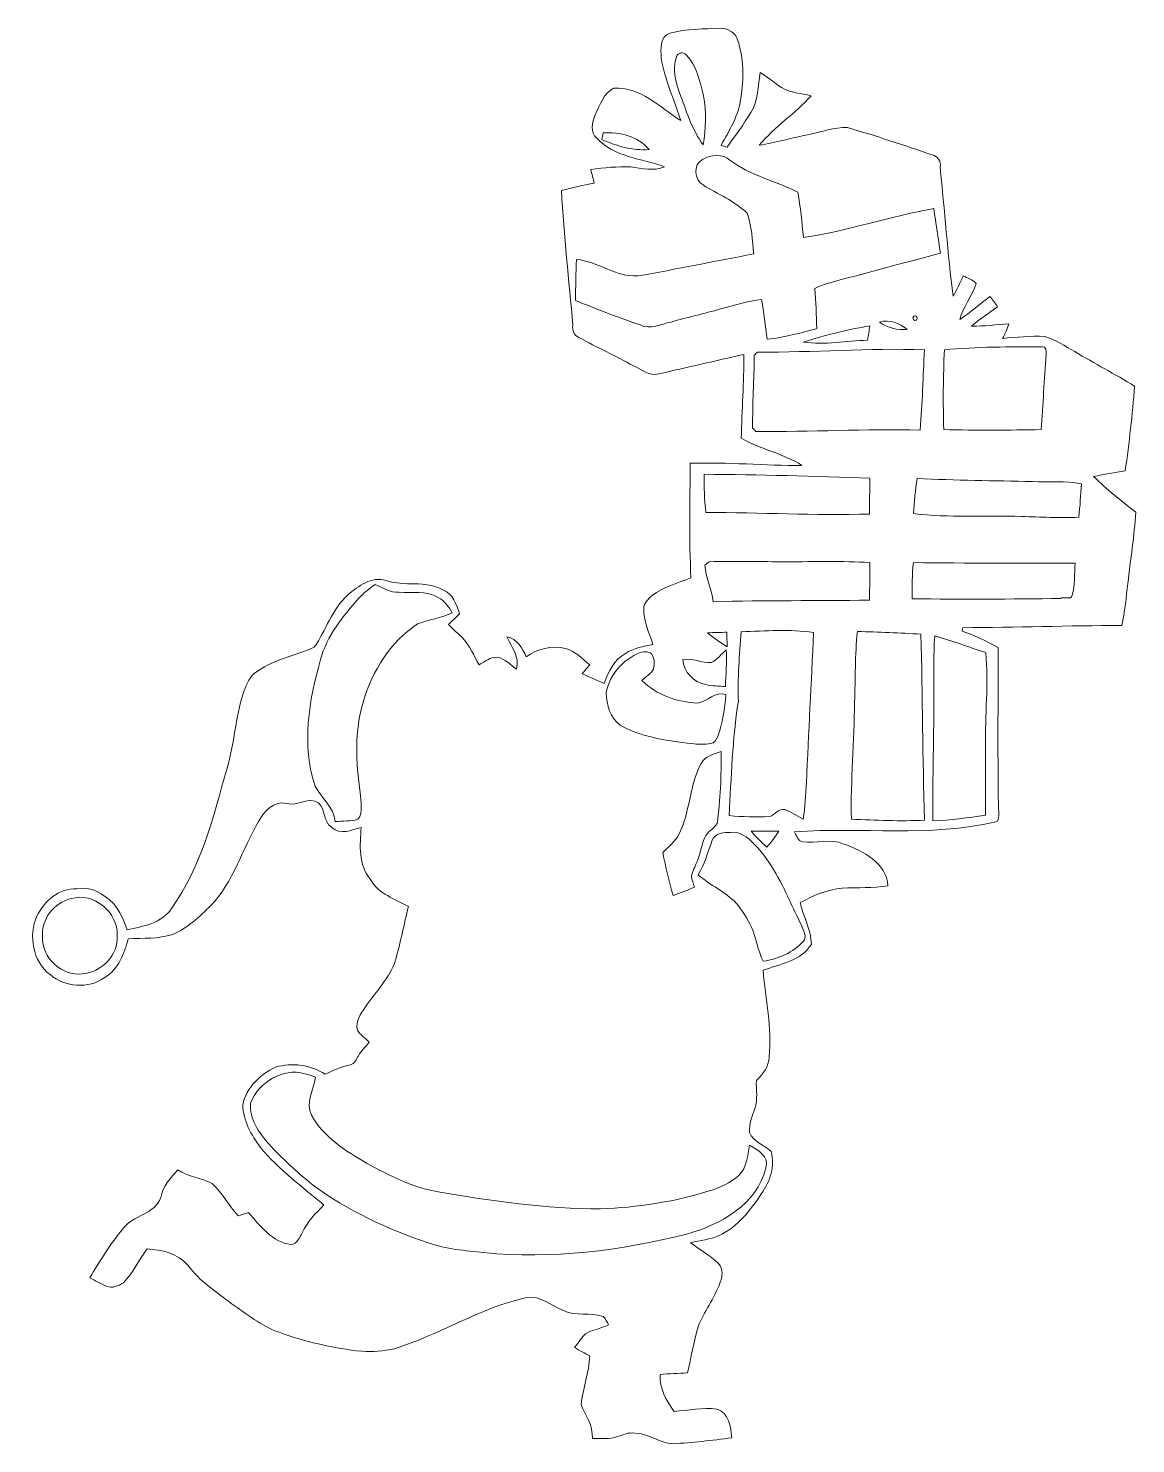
# Model space of a CAD drawing. Header units: centimetres. Extents: x -12.5 to 12.4, y -16 to 16.
import ezdxf

# ---------------------------------------------------------------- set-up
doc = ezdxf.new("R2010")
doc.units = ezdxf.units.CM
doc.header["$MEASUREMENT"] = 0
doc.layers.add('Layer 1', color=7, linetype='Continuous')

msp = doc.modelspace()

# ---------------------------------------------------------------- linework, layer by layer
at = {"layer": 'Layer 1', "color": 251, "lineweight": 9}
for points, knots in [([(1.93029, 15.84925), (2.30812, 15.93886), (2.70217, 15.94556), (3.08917, 15.95544), (3.08917, 15.95544), (3.24862, 15.95191), (3.41443, 15.85737), (3.46135, 15.69756), (3.46135, 15.69756), (3.59646, 15.2774), (3.61022, 14.82373), (3.53367, 14.39087), (3.53367, 14.39087), (3.49063, 13.99682), (3.27402, 13.65462), (3.08811, 13.31419), (3.08811, 13.31419), (3.13362, 13.30184), (3.17912, 13.28985), (3.22534, 13.27785), (3.22534, 13.27785), (3.40772, 13.53503), (3.59928, 13.78691), (3.7605, 14.05855), (3.7605, 14.05855), (3.93442, 14.32314), (3.91467, 14.65686), (3.96899, 14.95637), (3.96899, 14.95637), (4.199, 14.8329), (4.37363, 14.61559), (4.62869, 14.53974), (4.62869, 14.53974), (4.78956, 14.49212), (4.95783, 14.47412), (5.12117, 14.43602), (5.12117, 14.43602), (4.75886, 14.03386), (4.29531, 13.73576), (3.94853, 13.31807), (3.94853, 13.31807), (4.32495, 13.37875), (4.69184, 13.48705), (5.06543, 13.5629), (5.06543, 13.5629), (5.35541, 13.61582), (5.63834, 13.73153), (5.93679, 13.71742), (5.93679, 13.71742), (6.5792, 13.52939), (7.21561, 13.31984), (7.84884, 13.10288), (7.84884, 13.10288), (7.96879, 13.0683), (8.05663, 12.96282), (8.027, 12.82383), (8.027, 12.82383), (8.12824, 11.85404), (8.19845, 10.88038), (8.32086, 9.91271), (8.32086, 9.91271), (8.40235, 10.06334), (8.48137, 10.21574), (8.54699, 10.37379), (8.54699, 10.37379), (8.65, 10.32863), (8.75866, 10.2863), (8.83944, 10.20481), (8.83944, 10.20481), (8.75478, 9.918), (8.54382, 9.68374), (8.47009, 9.3913), (8.47009, 9.3913), (8.70821, 9.54794), (8.92517, 9.73385), (9.14812, 9.91164), (9.14812, 9.91164), (9.21304, 9.83898), (9.27265, 9.76137), (9.32487, 9.67846), (9.32487, 9.67846), (9.12484, 9.53946), (8.92411, 9.40047), (8.7389, 9.24243), (8.7389, 9.24243), (9.01901, 9.23502), (9.29735, 9.27346), (9.57675, 9.29288), (9.57675, 9.29288), (9.54041, 9.17858), (9.49702, 9.06639), (9.43387, 8.96443), (9.43387, 8.96443), (9.75208, 8.98702), (10.07064, 9.02512), (10.39025, 9.00713), (10.39025, 9.00713), (10.63367, 8.93551), (10.84604, 8.79087), (11.06406, 8.66563), (11.06406, 8.66563), (11.50962, 8.39963), (11.96999, 8.15975), (12.41238, 7.88776), (12.41238, 7.88776), (12.36616, 7.24853), (12.29067, 6.61141), (12.20283, 5.97641), (12.20283, 5.97641), (11.9647, 5.93655), (11.72587, 5.90021), (11.48986, 5.85012), (11.48986, 5.85012), (11.78232, 5.55696), (12.11216, 5.30367), (12.43848, 5.0493), (12.43848, 5.0493), (12.41026, 4.50991), (12.31924, 3.97687), (12.26139, 3.44029), (12.26139, 3.44029), (12.22329, 3.12279), (12.19436, 2.80282), (12.12416, 2.4899), (12.12416, 2.4899), (10.92859, 2.49484), (9.73409, 2.44157), (8.53888, 2.44229), (8.53888, 2.44229), (8.53535, 2.42287), (8.52865, 2.38336), (8.52547, 2.36396), (8.52547, 2.36396), (8.80452, 2.26448), (9.07404, 2.14065), (9.33404, 1.99848), (9.33404, 1.99848), (9.33757, 0.73448), (9.32134, -0.52952), (9.3485, -1.79317), (9.3485, -1.79317), (9.34004, -1.84503), (9.35379, -1.93076), (9.28077, -1.93464), (9.28077, -1.93464), (7.79275, -2.28354), (6.25323, -2.05105), (4.74475, -2.16112), (4.74475, -2.16112), (4.79167, -2.23979), (4.81425, -2.36785), (4.92255, -2.38302), (4.92255, -2.38302), (5.22982, -2.43982), (5.55579, -2.29588), (5.85283, -2.43523), (5.85283, -2.43523), (6.28851, -2.58551), (6.81379, -2.85786), (6.85154, -3.37715), (6.85154, -3.37715), (6.51146, -3.43959), (6.16327, -3.40713), (5.82037, -3.43077), (5.82037, -3.43077), (5.48347, -3.46428), (5.16491, -3.59411), (4.8714, -3.75709), (4.8714, -3.75709), (4.94195, -4.07494), (5.12258, -4.36845), (5.12364, -4.6983), (5.12364, -4.6983), (4.89257, -5.06872), (4.41914, -5.14033), (4.03602, -5.28179), (4.03602, -5.28179), (4.09, -5.93302), (4.2371, -6.58178), (4.1729, -7.2383), (4.1729, -7.2383), (4.16479, -7.45385), (4.03637, -7.62636), (3.88397, -7.765), (3.88397, -7.765), (3.87445, -7.97525), (3.92207, -8.19503), (3.85011, -8.39859), (3.85011, -8.39859), (3.79014, -8.57286), (3.71782, -8.74853), (3.72593, -8.93728), (3.72593, -8.93728), (3.81448, -9.15952), (4.06812, -9.21068), (4.21488, -9.37014), (4.21488, -9.37014), (4.30837, -9.69115), (4.19336, -10.04853), (4.00215, -10.31487), (4.00215, -10.31487), (3.75345, -10.68776), (3.46487, -11.07158), (3.04331, -11.25961), (3.04331, -11.25961), (2.84116, -11.35663), (2.61362, -11.37003), (2.39878, -11.42507), (2.39878, -11.42507), (2.60868, -11.5817), (2.84081, -11.71117), (3.02884, -11.89567), (3.02884, -11.89567), (3.14102, -12.01421), (3.11986, -12.19871), (3.06094, -12.33735), (3.06094, -12.33735), (2.93782, -12.68413), (2.69511, -12.97447), (2.57129, -13.32125), (2.57129, -13.32125), (2.47216, -13.66238), (2.41042, -14.01269), (2.3314, -14.35877), (2.3314, -14.35877), (2.12467, -14.369), (1.919, -14.38064), (1.71298, -14.39193), (1.71298, -14.39193), (1.69181, -14.70449), (1.85056, -14.98389), (2.02836, -15.2266), (2.02836, -15.2266), (2.34727, -15.21002), (2.67077, -15.12817), (2.98968, -15.1765), (2.98968, -15.1765), (3.26767, -15.2527), (3.30859, -15.57867), (3.32694, -15.82385), (3.32694, -15.82385), (2.8842, -15.87783), (2.44111, -15.93851), (1.99485, -15.95544), (1.99485, -15.95544), (1.69393, -15.94731), (1.45122, -15.71767), (1.14818, -15.71872), (1.14818, -15.71872), (1.00848, -15.69544), (0.88184, -15.74977), (0.75519, -15.79387), (0.75519, -15.79387), (0.57245, -15.86054), (0.37666, -15.8362), (0.18722, -15.83549), (0.18722, -15.83549), (0.19992, -15.54798), (0.03658, -15.3222), (-0.06925, -15.07526), (-0.06925, -15.07526), (-0.02939, -14.70484), (0.10714, -14.34854), (0.12901, -13.97389), (0.12901, -13.97389), (0.01012, -13.9192), (-0.10594, -13.85817), (-0.2153, -13.78656), (-0.2153, -13.78656), (-0.10241, -13.65991), (-0.02763, -13.47365), (0.14629, -13.42002), (0.14629, -13.42002), (0.28317, -13.37628), (0.4204, -13.33218), (0.55234, -13.27468), (0.55234, -13.27468), (0.51459, -13.20977), (0.48602, -13.1371), (0.42887, -13.08665), (0.42887, -13.08665), (0.13889, -12.99457), (-0.18602, -13.08383), (-0.46789, -12.95577), (-0.46789, -12.95577), (-0.74094, -12.84359), (-0.98365, -12.6104), (-1.30115, -12.6612), (-1.30115, -12.6612), (-2.34573, -12.8965), (-3.26154, -13.49658), (-4.27895, -13.81443), (-4.27895, -13.81443), (-4.51849, -13.87193), (-4.7679, -13.88675), (-5.01308, -13.87229), (-5.01308, -13.87229), (-5.6509, -13.80879), (-6.2785, -13.65886), (-6.8821, -13.44437), (-6.8821, -13.44437), (-7.28109, -13.30079), (-7.61235, -13.02915), (-7.95772, -12.79137), (-7.95772, -12.79137), (-8.30203, -12.5282), (-8.67738, -12.28549), (-8.93809, -11.93236), (-8.93809, -11.93236), (-9.16669, -11.66778), (-9.52264, -11.58064), (-9.85778, -11.56512), (-9.85778, -11.56512), (-10.04299, -11.81312), (-10.16928, -12.10381), (-10.38906, -12.32535), (-10.38906, -12.32535), (-10.49736, -12.40438), (-10.64659, -12.45976), (-10.77676, -12.40226), (-10.77676, -12.40226), (-10.90553, -12.34829), (-11.02724, -12.2809), (-11.14895, -12.21423), (-11.14895, -12.21423), (-10.92493, -11.83147), (-10.68434, -11.4547), (-10.40458, -11.11039), (-10.40458, -11.11039), (-10.17669, -10.79571), (-9.68774, -10.79783), (-9.54628, -10.40377), (-9.54628, -10.40377), (-9.50818, -10.15119), (-9.32791, -9.95998), (-9.16281, -9.77795), (-9.16281, -9.77795), (-8.93033, -9.94164), (-8.63752, -9.95926), (-8.39093, -10.08945), (-8.39093, -10.08945), (-8.16586, -10.30676), (-8.0057, -10.58122), (-7.80602, -10.82111), (-7.80602, -10.82111), (-7.72841, -10.79536), (-7.65115, -10.7689), (-7.57354, -10.74209), (-7.57354, -10.74209), (-7.30966, -11.04301), (-7.03485, -11.40849), (-6.60975, -11.46599), (-6.60975, -11.46599), (-6.47358, -11.45646), (-6.41467, -11.30618), (-6.35999, -11.20282), (-6.35999, -11.20282), (-6.25556, -10.95234), (-6.05448, -10.76537), (-5.87104, -10.57275), (-5.87104, -10.57275), (-6.36563, -10.16247), (-6.88104, -9.76877), (-7.30049, -9.27877), (-7.30049, -9.27877), (-7.50581, -8.99548), (-7.69384, -8.67233), (-7.69737, -8.31215), (-7.69737, -8.31215), (-7.61799, -7.92974), (-7.30614, -7.6253), (-6.96041, -7.46549), (-6.96041, -7.46549), (-6.58224, -7.35965), (-6.16984, -7.41151), (-5.83929, -7.626), (-5.83929, -7.626), (-5.65796, -7.53569), (-5.47275, -7.45385), (-5.27343, -7.41151), (-5.27343, -7.41151), (-5.17042, -7.39529), (-5.14255, -7.28275), (-5.0921, -7.20796), (-5.0921, -7.20796), (-5.03178, -7.09154), (-4.92489, -7.01076), (-4.85221, -6.90351), (-4.85221, -6.90351), (-4.93441, -6.80756), (-5.04695, -6.73877), (-5.11362, -6.62976), (-5.11362, -6.62976), (-5.1683, -6.42938), (-5.03248, -6.26181), (-4.93265, -6.10659), (-4.93265, -6.10659), (-4.70123, -5.75945), (-4.37702, -5.4603), (-4.25567, -5.05037), (-4.25567, -5.05037), (-4.13925, -4.65385), (-4.0634, -4.24709), (-3.96216, -3.84705), (-3.96216, -3.84705), (-4.26907, -3.67066), (-4.63455, -3.56729), (-4.81976, -3.23462), (-4.81976, -3.23462), (-5.09246, -2.90972), (-5.06141, -2.45569), (-5.02719, -2.06093), (-5.02719, -2.06093), (-5.24027, -2.12055), (-5.50309, -2.2405), (-5.69288, -2.06199), (-5.69288, -2.06199), (-5.88762, -1.93605), (-5.8287, -1.65736), (-5.98816, -1.50989), (-5.98816, -1.50989), (-6.21217, -1.3515), (-6.46088, -1.59597), (-6.70395, -1.52506), (-6.70395, -1.52506), (-6.99322, -1.44675), (-7.22218, -1.70004), (-7.34459, -1.92688), (-7.34459, -1.92688), (-7.71183, -2.55306), (-7.90551, -3.28472), (-8.41739, -3.81988), (-8.41739, -3.81988), (-8.67315, -4.07388), (-8.94514, -4.32929), (-9.27958, -4.47605), (-9.27958, -4.47605), (-9.60237, -4.57765), (-9.94738, -4.55578), (-10.28111, -4.57271), (-10.28111, -4.57271), (-10.37319, -4.90467), (-10.5023, -5.25745), (-10.81169, -5.44619), (-10.81169, -5.44619), (-11.17435, -5.70901), (-11.7088, -5.66738), (-12.04535, -5.38022), (-12.04535, -5.38022), (-12.43835, -5.08142), (-12.53607, -4.49932), (-12.34133, -4.06048), (-12.34133, -4.06048), (-12.17694, -3.71934), (-11.84074, -3.43006), (-11.44422, -3.44276), (-11.44422, -3.44276), (-11.12672, -3.38032), (-10.83109, -3.55742), (-10.61731, -3.77543), (-10.61731, -3.77543), (-10.47126, -3.94829), (-10.37989, -4.1582), (-10.30651, -4.37022), (-10.30651, -4.37022), (-9.94562, -4.28908), (-9.52052, -4.22381), (-9.30462, -3.88656), (-9.30462, -3.88656), (-8.63293, -2.95381), (-8.35883, -1.81399), (-8.05438, -0.72426), (-8.05438, -0.72426), (-7.88751, -0.17287), (-7.86494, 0.40992), (-7.69278, 0.9592), (-7.69278, 0.9592), (-7.63034, 1.11936), (-7.57072, 1.29257), (-7.43949, 1.41005), (-7.43949, 1.41005), (-7.04261, 1.71661), (-6.53673, 1.80481), (-6.08764, 1.99989), (-6.08764, 1.99989), (-5.82376, 2.3823), (-5.68618, 2.86103), (-5.32882, 3.181), (-5.32882, 3.181), (-5.08893, 3.38138), (-4.79683, 3.60857), (-4.46592, 3.50379), (-4.46592, 3.50379), (-4.05176, 3.35951), (-3.58221, 3.52108), (-3.19028, 3.29777), (-3.19028, 3.29777), (-2.96238, 3.21452), (-2.87701, 2.96299), (-2.81104, 2.75132), (-2.81104, 2.75132), (-2.89465, 2.67405), (-2.9765, 2.59503), (-3.05658, 2.51354), (-3.05658, 2.51354), (-2.96803, 2.40277), (-2.84703, 2.32445), (-2.75072, 2.22038), (-2.75072, 2.22038), (-2.58562, 2.0394), (-2.49037, 1.8108), (-2.3669, 1.60196), (-2.3669, 1.60196), (-2.24307, 1.67922), (-2.11431, 1.78223), (-1.96014, 1.77482), (-1.96014, 1.77482), (-1.78481, 1.74625), (-1.66663, 1.59984), (-1.52235, 1.50989), (-1.52235, 1.50989), (-1.46061, 1.77694), (-1.62783, 2.0066), (-1.74213, 2.23237), (-1.74213, 2.23237), (-1.50506, 2.19674), (-1.39817, 1.98084), (-1.30645, 1.7847), (-1.30645, 1.7847), (-1.05491, 1.96708), (-0.73071, 2.04646), (-0.4238, 1.97626), (-0.4238, 1.97626), (-0.20719, 1.91381), (-0.04491, 1.74272), (0.1283, 1.60655), (0.1283, 1.60655), (0.07115, 1.5374), (0.01153, 1.47003), (-0.04844, 1.4037), (-0.04844, 1.4037), (0.11807, 1.33032), (0.28599, 1.2573), (0.45392, 1.18498), (0.45392, 1.18498), (0.54176, 1.44885), (0.67758, 1.72226), (0.93299, 1.85878), (0.93299, 1.85878), (1.11396, 1.98825), (1.33833, 2.01718), (1.54964, 2.06657), (1.54964, 2.06657), (1.46039, 2.3308), (1.34397, 2.59326), (1.34292, 2.87761), (1.34292, 2.87761), (1.34821, 2.99897), (1.44416, 3.08999), (1.52989, 3.16477), (1.52989, 3.16477), (1.79059, 3.36233), (2.11127, 3.44382), (2.40795, 3.56906), (2.40795, 3.56906), (2.36527, 4.42772), (2.38255, 5.28814), (2.39314, 6.14751), (2.39314, 6.14751), (3.23345, 6.17467), (4.07271, 6.09777), (4.91267, 6.09883), (4.91267, 6.09883), (4.49075, 6.37399), (3.97675, 6.45901), (3.54354, 6.71548), (3.54354, 6.71548), (3.55907, 7.34449), (3.60105, 7.97314), (3.6014, 8.60249), (3.6014, 8.60249), (2.9597, 8.45962), (2.3194, 8.30827), (1.6777, 8.16434), (1.6777, 8.16434), (1.47062, 8.10543), (1.29212, 8.26806), (1.11326, 8.34389), (1.11326, 8.34389), (0.71003, 8.57108), (0.28635, 8.76054), (-0.11829, 8.98525), (-0.11829, 8.98525), (-0.22483, 9.02794), (-0.28092, 9.14647), (-0.25411, 9.26113), (-0.25411, 9.26113), (-0.3423, 10.27254), (-0.45766, 11.28149), (-0.51199, 12.29537), (-0.51199, 12.29537), (-0.26716, 12.36169), (-0.01916, 12.41602), (0.2292, 12.46682), (0.2292, 12.46682), (0.20239, 12.56912), (0.17205, 12.67284), (0.15017, 12.77515), (0.15017, 12.77515), (0.44757, 12.81713), (0.74884, 12.83759), (1.04976, 12.82877), (1.04976, 12.82877), (1.30164, 12.79984), (1.56905, 12.72329), (1.81282, 12.83441), (1.81282, 12.83441), (1.29564, 13.02527), (0.68146, 13.04925), (0.28282, 13.47612), (0.28282, 13.47612), (0.13042, 13.61229), (0.17134, 13.83807), (0.25036, 14.0014), (0.25036, 14.0014), (0.34985, 14.21942), (0.43875, 14.49529), (0.67229, 14.60677), (0.67229, 14.60677), (1.27166, 14.63852), (1.70734, 14.17109), (2.18041, 13.87511), (2.18041, 13.87511), (2.03824, 14.34571), (1.81317, 14.79339), (1.73909, 15.28304), (1.73909, 15.28304), (1.72533, 15.47566), (1.70522, 15.76776), (1.93029, 15.84925), (1.93029, 15.84925), (1.93029, 15.84925), (1.93029, 15.84925), (1.93029, 15.84925)], [0, 0, 0, 0, 0.00617284, 0.00617284, 0.00617284, 0.00617284, 0.01234568, 0.01234568, 0.01234568, 0.01234568, 0.01851852, 0.01851852, 0.01851852, 0.01851852, 0.02469136, 0.02469136, 0.02469136, 0.02469136, 0.0308642, 0.0308642, 0.0308642, 0.0308642, 0.03703704, 0.03703704, 0.03703704, 0.03703704, 0.04320988, 0.04320988, 0.04320988, 0.04320988, 0.04938272, 0.04938272, 0.04938272, 0.04938272, 0.05555556, 0.05555556, 0.05555556, 0.05555556, 0.0617284, 0.0617284, 0.0617284, 0.0617284, 0.06790123, 0.06790123, 0.06790123, 0.06790123, 0.07407407, 0.07407407, 0.07407407, 0.07407407, 0.08024691, 0.08024691, 0.08024691, 0.08024691, 0.08641975, 0.08641975, 0.08641975, 0.08641975, 0.09259259, 0.09259259, 0.09259259, 0.09259259, 0.09876543, 0.09876543, 0.09876543, 0.09876543, 0.10493827, 0.10493827, 0.10493827, 0.10493827, 0.11111111, 0.11111111, 0.11111111, 0.11111111, 0.11728395, 0.11728395, 0.11728395, 0.11728395, 0.12345679, 0.12345679, 0.12345679, 0.12345679, 0.12962963, 0.12962963, 0.12962963, 0.12962963, 0.13580247, 0.13580247, 0.13580247, 0.13580247, 0.14197531, 0.14197531, 0.14197531, 0.14197531, 0.14814815, 0.14814815, 0.14814815, 0.14814815, 0.15432099, 0.15432099, 0.15432099, 0.15432099, 0.16049383, 0.16049383, 0.16049383, 0.16049383, 0.16666667, 0.16666667, 0.16666667, 0.16666667, 0.17283951, 0.17283951, 0.17283951, 0.17283951, 0.17901235, 0.17901235, 0.17901235, 0.17901235, 0.18518519, 0.18518519, 0.18518519, 0.18518519, 0.19135802, 0.19135802, 0.19135802, 0.19135802, 0.19753086, 0.19753086, 0.19753086, 0.19753086, 0.2037037, 0.2037037, 0.2037037, 0.2037037, 0.20987654, 0.20987654, 0.20987654, 0.20987654, 0.21604938, 0.21604938, 0.21604938, 0.21604938, 0.22222222, 0.22222222, 0.22222222, 0.22222222, 0.22839506, 0.22839506, 0.22839506, 0.22839506, 0.2345679, 0.2345679, 0.2345679, 0.2345679, 0.24074074, 0.24074074, 0.24074074, 0.24074074, 0.24691358, 0.24691358, 0.24691358, 0.24691358, 0.25308642, 0.25308642, 0.25308642, 0.25308642, 0.25925926, 0.25925926, 0.25925926, 0.25925926, 0.2654321, 0.2654321, 0.2654321, 0.2654321, 0.27160494, 0.27160494, 0.27160494, 0.27160494, 0.27777778, 0.27777778, 0.27777778, 0.27777778, 0.28395062, 0.28395062, 0.28395062, 0.28395062, 0.29012346, 0.29012346, 0.29012346, 0.29012346, 0.2962963, 0.2962963, 0.2962963, 0.2962963, 0.30246914, 0.30246914, 0.30246914, 0.30246914, 0.30864198, 0.30864198, 0.30864198, 0.30864198, 0.31481481, 0.31481481, 0.31481481, 0.31481481, 0.32098765, 0.32098765, 0.32098765, 0.32098765, 0.32716049, 0.32716049, 0.32716049, 0.32716049, 0.33333333, 0.33333333, 0.33333333, 0.33333333, 0.33950617, 0.33950617, 0.33950617, 0.33950617, 0.34567901, 0.34567901, 0.34567901, 0.34567901, 0.35185185, 0.35185185, 0.35185185, 0.35185185, 0.35802469, 0.35802469, 0.35802469, 0.35802469, 0.36419753, 0.36419753, 0.36419753, 0.36419753, 0.37037037, 0.37037037, 0.37037037, 0.37037037, 0.37654321, 0.37654321, 0.37654321, 0.37654321, 0.38271605, 0.38271605, 0.38271605, 0.38271605, 0.38888889, 0.38888889, 0.38888889, 0.38888889, 0.39506173, 0.39506173, 0.39506173, 0.39506173, 0.40123457, 0.40123457, 0.40123457, 0.40123457, 0.40740741, 0.40740741, 0.40740741, 0.40740741, 0.41358025, 0.41358025, 0.41358025, 0.41358025, 0.41975309, 0.41975309, 0.41975309, 0.41975309, 0.42592593, 0.42592593, 0.42592593, 0.42592593, 0.43209877, 0.43209877, 0.43209877, 0.43209877, 0.4382716, 0.4382716, 0.4382716, 0.4382716, 0.44444444, 0.44444444, 0.44444444, 0.44444444, 0.45061728, 0.45061728, 0.45061728, 0.45061728, 0.45679012, 0.45679012, 0.45679012, 0.45679012, 0.46296296, 0.46296296, 0.46296296, 0.46296296, 0.4691358, 0.4691358, 0.4691358, 0.4691358, 0.47530864, 0.47530864, 0.47530864, 0.47530864, 0.48148148, 0.48148148, 0.48148148, 0.48148148, 0.48765432, 0.48765432, 0.48765432, 0.48765432, 0.49382716, 0.49382716, 0.49382716, 0.49382716, 0.5, 0.5, 0.5, 0.5, 0.50617284, 0.50617284, 0.50617284, 0.50617284, 0.51234568, 0.51234568, 0.51234568, 0.51234568, 0.51851852, 0.51851852, 0.51851852, 0.51851852, 0.52469136, 0.52469136, 0.52469136, 0.52469136, 0.5308642, 0.5308642, 0.5308642, 0.5308642, 0.53703704, 0.53703704, 0.53703704, 0.53703704, 0.54320988, 0.54320988, 0.54320988, 0.54320988, 0.54938272, 0.54938272, 0.54938272, 0.54938272, 0.55555556, 0.55555556, 0.55555556, 0.55555556, 0.5617284, 0.5617284, 0.5617284, 0.5617284, 0.56790123, 0.56790123, 0.56790123, 0.56790123, 0.57407407, 0.57407407, 0.57407407, 0.57407407, 0.58024691, 0.58024691, 0.58024691, 0.58024691, 0.58641975, 0.58641975, 0.58641975, 0.58641975, 0.59259259, 0.59259259, 0.59259259, 0.59259259, 0.59876543, 0.59876543, 0.59876543, 0.59876543, 0.60493827, 0.60493827, 0.60493827, 0.60493827, 0.61111111, 0.61111111, 0.61111111, 0.61111111, 0.61728395, 0.61728395, 0.61728395, 0.61728395, 0.62345679, 0.62345679, 0.62345679, 0.62345679, 0.62962963, 0.62962963, 0.62962963, 0.62962963, 0.63580247, 0.63580247, 0.63580247, 0.63580247, 0.64197531, 0.64197531, 0.64197531, 0.64197531, 0.64814815, 0.64814815, 0.64814815, 0.64814815, 0.65432099, 0.65432099, 0.65432099, 0.65432099, 0.66049383, 0.66049383, 0.66049383, 0.66049383, 0.66666667, 0.66666667, 0.66666667, 0.66666667, 0.67283951, 0.67283951, 0.67283951, 0.67283951, 0.67901235, 0.67901235, 0.67901235, 0.67901235, 0.68518519, 0.68518519, 0.68518519, 0.68518519, 0.69135802, 0.69135802, 0.69135802, 0.69135802, 0.69753086, 0.69753086, 0.69753086, 0.69753086, 0.7037037, 0.7037037, 0.7037037, 0.7037037, 0.70987654, 0.70987654, 0.70987654, 0.70987654, 0.71604938, 0.71604938, 0.71604938, 0.71604938, 0.72222222, 0.72222222, 0.72222222, 0.72222222, 0.72839506, 0.72839506, 0.72839506, 0.72839506, 0.7345679, 0.7345679, 0.7345679, 0.7345679, 0.74074074, 0.74074074, 0.74074074, 0.74074074, 0.74691358, 0.74691358, 0.74691358, 0.74691358, 0.75308642, 0.75308642, 0.75308642, 0.75308642, 0.75925926, 0.75925926, 0.75925926, 0.75925926, 0.7654321, 0.7654321, 0.7654321, 0.7654321, 0.77160494, 0.77160494, 0.77160494, 0.77160494, 0.77777778, 0.77777778, 0.77777778, 0.77777778, 0.78395062, 0.78395062, 0.78395062, 0.78395062, 0.79012346, 0.79012346, 0.79012346, 0.79012346, 0.7962963, 0.7962963, 0.7962963, 0.7962963, 0.80246914, 0.80246914, 0.80246914, 0.80246914, 0.80864198, 0.80864198, 0.80864198, 0.80864198, 0.81481481, 0.81481481, 0.81481481, 0.81481481, 0.82098765, 0.82098765, 0.82098765, 0.82098765, 0.82716049, 0.82716049, 0.82716049, 0.82716049, 0.83333333, 0.83333333, 0.83333333, 0.83333333, 0.83950617, 0.83950617, 0.83950617, 0.83950617, 0.84567901, 0.84567901, 0.84567901, 0.84567901, 0.85185185, 0.85185185, 0.85185185, 0.85185185, 0.85802469, 0.85802469, 0.85802469, 0.85802469, 0.86419753, 0.86419753, 0.86419753, 0.86419753, 0.87037037, 0.87037037, 0.87037037, 0.87037037, 0.87654321, 0.87654321, 0.87654321, 0.87654321, 0.88271605, 0.88271605, 0.88271605, 0.88271605, 0.88888889, 0.88888889, 0.88888889, 0.88888889, 0.89506173, 0.89506173, 0.89506173, 0.89506173, 0.90123457, 0.90123457, 0.90123457, 0.90123457, 0.90740741, 0.90740741, 0.90740741, 0.90740741, 0.91358025, 0.91358025, 0.91358025, 0.91358025, 0.91975309, 0.91975309, 0.91975309, 0.91975309, 0.92592593, 0.92592593, 0.92592593, 0.92592593, 0.93209877, 0.93209877, 0.93209877, 0.93209877, 0.9382716, 0.9382716, 0.9382716, 0.9382716, 0.94444444, 0.94444444, 0.94444444, 0.94444444, 0.95061728, 0.95061728, 0.95061728, 0.95061728, 0.95679012, 0.95679012, 0.95679012, 0.95679012, 0.96296296, 0.96296296, 0.96296296, 0.96296296, 0.9691358, 0.9691358, 0.9691358, 0.9691358, 0.97530864, 0.97530864, 0.97530864, 0.97530864, 0.98148148, 0.98148148, 0.98148148, 0.98148148, 0.98765432, 0.98765432, 0.98765432, 0.98765432, 1, 1, 1, 1]), ([(2.08163, 15.3155), (1.97615, 15.02128), (2.07705, 14.69743), (2.18147, 14.41839), (2.18147, 14.41839), (2.32258, 14.04479), (2.43864, 13.65109), (2.68524, 13.32901), (2.68524, 13.32901), (2.74344, 13.69413), (2.75861, 14.0716), (2.69335, 14.43638), (2.69335, 14.43638), (2.61186, 14.75705), (2.53707, 15.1063), (2.30353, 15.3543), (2.30353, 15.3543), (2.23932, 15.4358), (2.11162, 15.41075), (2.08163, 15.3155), (2.08163, 15.3155), (2.08163, 15.3155), (2.08163, 15.3155), (2.08163, 15.3155)], [0, 0, 0, 0, 0.14285714, 0.14285714, 0.14285714, 0.14285714, 0.28571429, 0.28571429, 0.28571429, 0.28571429, 0.42857143, 0.42857143, 0.42857143, 0.42857143, 0.57142857, 0.57142857, 0.57142857, 0.57142857, 0.71428571, 0.71428571, 0.71428571, 0.71428571, 1, 1, 1, 1]), ([(0.4264, 13.59888), (0.41617, 13.54879), (0.40559, 13.49834), (0.39571, 13.44789), (0.39571, 13.44789), (0.73332, 13.30114), (1.0928, 13.19284), (1.46568, 13.22317), (1.46568, 13.22317), (1.2138, 13.52409), (0.80387, 13.62005), (0.4264, 13.59888), (0.4264, 13.59888), (0.4264, 13.59888), (0.4264, 13.59888), (0.4264, 13.59888)], [0, 0, 0, 0, 0.2, 0.2, 0.2, 0.2, 0.4, 0.4, 0.4, 0.4, 0.6, 0.6, 0.6, 0.6, 1, 1, 1, 1]), ([(2.66901, 13.00022), (2.4524, 12.88874), (2.48062, 12.53279), (2.68277, 12.42307), (2.68277, 12.42307), (3.01508, 12.21529), (3.39044, 12.065), (3.67478, 11.78843), (3.67478, 11.78843), (3.7859, 11.4988), (3.78837, 11.17495), (3.82436, 10.86838), (3.82436, 10.86838), (2.95158, 10.7054), (2.08163, 10.52442), (1.2071, 10.37166), (1.2071, 10.37166), (0.71427, 10.34733), (0.30787, 10.70117), (-0.17615, 10.74456), (-0.17615, 10.74456), (-0.18849, 10.43693), (-0.19273, 10.12931), (-0.19555, 9.82134), (-0.19555, 9.82134), (0.28211, 9.61884), (0.7693, 9.43928), (1.25966, 9.26923), (1.25966, 9.26923), (1.48861, 9.14824), (1.73344, 9.29005), (1.95957, 9.33204), (1.95957, 9.33204), (2.32928, 9.44104), (2.70605, 9.52218), (3.07682, 9.62802), (3.07682, 9.62802), (3.38303, 9.70704), (3.68677, 9.80616), (4.0018, 9.84392), (4.0018, 9.84392), (4.05472, 9.54582), (4.08012, 9.24384), (4.1281, 8.94504), (4.1281, 8.94504), (4.50839, 8.98243), (4.8781, 9.08544), (5.2457, 9.18599), (5.2457, 9.18599), (5.23794, 9.48761), (5.22559, 9.78924), (5.20407, 10.09015), (5.20407, 10.09015), (5.40021, 10.19139), (5.61823, 10.23444), (5.82884, 10.29724), (5.82884, 10.29724), (6.56403, 10.49267), (7.29957, 10.6867), (8.03299, 10.88955), (8.03299, 10.88955), (7.98607, 11.22469), (7.93492, 11.55912), (7.88342, 11.89356), (7.88342, 11.89356), (6.89599, 11.71611), (5.93926, 11.38414), (4.94478, 11.23986), (4.94478, 11.23986), (4.91056, 11.58135), (4.87634, 11.92284), (4.82236, 12.26186), (4.82236, 12.26186), (4.31436, 12.50986), (3.74569, 12.63686), (3.28849, 12.98187), (3.28849, 12.98187), (3.12162, 13.12934), (2.8521, 13.10394), (2.66901, 13.00022), (2.66901, 13.00022), (2.66901, 13.00022), (2.66901, 13.00022), (2.66901, 13.00022)], [0, 0, 0, 0, 0.04545455, 0.04545455, 0.04545455, 0.04545455, 0.09090909, 0.09090909, 0.09090909, 0.09090909, 0.13636364, 0.13636364, 0.13636364, 0.13636364, 0.18181818, 0.18181818, 0.18181818, 0.18181818, 0.22727273, 0.22727273, 0.22727273, 0.22727273, 0.27272727, 0.27272727, 0.27272727, 0.27272727, 0.31818182, 0.31818182, 0.31818182, 0.31818182, 0.36363636, 0.36363636, 0.36363636, 0.36363636, 0.40909091, 0.40909091, 0.40909091, 0.40909091, 0.45454545, 0.45454545, 0.45454545, 0.45454545, 0.5, 0.5, 0.5, 0.5, 0.54545455, 0.54545455, 0.54545455, 0.54545455, 0.59090909, 0.59090909, 0.59090909, 0.59090909, 0.63636364, 0.63636364, 0.63636364, 0.63636364, 0.68181818, 0.68181818, 0.68181818, 0.68181818, 0.72727273, 0.72727273, 0.72727273, 0.72727273, 0.77272727, 0.77272727, 0.77272727, 0.77272727, 0.81818182, 0.81818182, 0.81818182, 0.81818182, 0.86363636, 0.86363636, 0.86363636, 0.86363636, 0.90909091, 0.90909091, 0.90909091, 0.90909091, 1, 1, 1, 1]), ([(6.66104, 9.33133), (6.8399, 9.20221), (7.06144, 9.14365), (7.28228, 9.16694), (7.28228, 9.16694), (7.10484, 9.30275), (6.8914, 9.4054), (6.66104, 9.33133), (6.66104, 9.33133), (6.66104, 9.33133), (6.66104, 9.33133), (6.66104, 9.33133)], [0, 0, 0, 0, 0.25, 0.25, 0.25, 0.25, 0.5, 0.5, 0.5, 0.5, 1, 1, 1, 1]), ([(7.43504, 9.46185), (7.38247, 9.42658), (7.44103, 9.33768), (7.49289, 9.3786), (7.49289, 9.3786), (7.54475, 9.41388), (7.48619, 9.50313), (7.43504, 9.46185), (7.43504, 9.46185), (7.43504, 9.46185), (7.43504, 9.46185), (7.43504, 9.46185)], [0, 0, 0, 0, 0.25, 0.25, 0.25, 0.25, 0.5, 0.5, 0.5, 0.5, 1, 1, 1, 1]), ([(4.94866, 8.88119), (5.42667, 8.8138), (5.91139, 8.90482), (6.39046, 8.92387), (6.39046, 8.92387), (6.40704, 9.03147), (6.4275, 9.13765), (6.44267, 9.24525), (6.44267, 9.24525), (5.93644, 9.16375), (5.43549, 9.0417), (4.94866, 8.88119), (4.94866, 8.88119), (4.94866, 8.88119), (4.94866, 8.88119), (4.94866, 8.88119)], [0, 0, 0, 0, 0.2, 0.2, 0.2, 0.2, 0.4, 0.4, 0.4, 0.4, 0.6, 0.6, 0.6, 0.6, 1, 1, 1, 1]), ([(3.90867, 8.65611), (3.88433, 8.63248), (3.86034, 8.60884), (3.8367, 8.5852), (3.8367, 8.5852), (3.83035, 8.03734), (3.79578, 7.48983), (3.79825, 6.94197), (3.79825, 6.94197), (3.82259, 6.91657), (3.84729, 6.89152), (3.87233, 6.86577), (3.87233, 6.86577), (5.10706, 6.85342), (6.34072, 6.92539), (7.57615, 6.89893), (7.57615, 6.89893), (7.63012, 7.50077), (7.64141, 8.10507), (7.67281, 8.70797), (7.67281, 8.70797), (6.41833, 8.75101), (5.16385, 8.64447), (3.90867, 8.65611), (3.90867, 8.65611), (3.90867, 8.65611), (3.90867, 8.65611), (3.90867, 8.65611)], [0, 0, 0, 0, 0.125, 0.125, 0.125, 0.125, 0.25, 0.25, 0.25, 0.25, 0.375, 0.375, 0.375, 0.375, 0.5, 0.5, 0.5, 0.5, 0.625, 0.625, 0.625, 0.625, 0.75, 0.75, 0.75, 0.75, 1, 1, 1, 1]), ([(10.33064, 8.77712), (9.59509, 8.7697), (8.85744, 8.78029), (8.12472, 8.7055), (8.12472, 8.7055), (8.09614, 8.10649), (8.09085, 7.50676), (8.1099, 6.90704), (8.1099, 6.90704), (8.84297, 6.89222), (9.57675, 6.89081), (10.31017, 6.90916), (10.31017, 6.90916), (10.34969, 7.47431), (10.37403, 8.04016), (10.41848, 8.60461), (10.41848, 8.60461), (10.41671, 8.66917), (10.42412, 8.78699), (10.33064, 8.77712), (10.33064, 8.77712), (10.33064, 8.77712), (10.33064, 8.77712), (10.33064, 8.77712)], [0, 0, 0, 0, 0.14285714, 0.14285714, 0.14285714, 0.14285714, 0.28571429, 0.28571429, 0.28571429, 0.28571429, 0.42857143, 0.42857143, 0.42857143, 0.42857143, 0.57142857, 0.57142857, 0.57142857, 0.57142857, 0.71428571, 0.71428571, 0.71428571, 0.71428571, 1, 1, 1, 1]), ([(2.70499, 5.90057), (2.70323, 5.6134), (2.71275, 5.32553), (2.74344, 5.03979), (2.74344, 5.03979), (3.97323, 5.03696), (5.20301, 4.97064), (6.43279, 5.00416), (6.43279, 5.00416), (6.43879, 5.27474), (6.43985, 5.54532), (6.44126, 5.8159), (6.44126, 5.8159), (5.19631, 5.85647), (3.951, 5.89492), (2.70499, 5.90057), (2.70499, 5.90057), (2.70499, 5.90057), (2.70499, 5.90057), (2.70499, 5.90057)], [0, 0, 0, 0, 0.16666667, 0.16666667, 0.16666667, 0.16666667, 0.33333333, 0.33333333, 0.33333333, 0.33333333, 0.5, 0.5, 0.5, 0.5, 0.66666667, 0.66666667, 0.66666667, 0.66666667, 1, 1, 1, 1]), ([(7.5063, 5.80814), (7.46855, 5.54497), (7.44985, 5.27931), (7.42727, 5.01439), (7.42727, 5.01439), (8.23549, 4.91208), (9.05146, 4.98016), (9.8632, 4.95053), (9.8632, 4.95053), (10.29395, 4.93219), (10.72504, 4.91914), (11.15649, 4.93148), (11.15649, 4.93148), (11.18224, 5.18302), (11.20023, 5.43561), (11.21258, 5.68819), (11.21258, 5.68819), (10.85063, 5.76263), (10.47598, 5.71994), (10.1098, 5.73652), (10.1098, 5.73652), (9.24161, 5.75981), (8.37307, 5.75946), (7.5063, 5.80814), (7.5063, 5.80814), (7.5063, 5.80814), (7.5063, 5.80814), (7.5063, 5.80814)], [0, 0, 0, 0, 0.125, 0.125, 0.125, 0.125, 0.25, 0.25, 0.25, 0.25, 0.375, 0.375, 0.375, 0.375, 0.5, 0.5, 0.5, 0.5, 0.625, 0.625, 0.625, 0.625, 0.75, 0.75, 0.75, 0.75, 1, 1, 1, 1]), ([(2.81964, 3.92924), (2.78613, 3.90314), (2.75297, 3.87668), (2.71981, 3.85022), (2.71981, 3.85022), (2.7438, 3.56553), (2.87679, 3.308), (2.90854, 3.02507), (2.90854, 3.02507), (4.08294, 3.06247), (5.25804, 3.04307), (6.43315, 3.06388), (6.43315, 3.06388), (6.44161, 3.34575), (6.4395, 3.62762), (6.44161, 3.90878), (6.44161, 3.90878), (5.82108, 3.95041), (5.19913, 3.93348), (4.57824, 3.92466), (4.57824, 3.92466), (3.99192, 3.93418), (3.40561, 3.93947), (2.81964, 3.92924), (2.81964, 3.92924), (2.81964, 3.92924), (2.81964, 3.92924), (2.81964, 3.92924)], [0, 0, 0, 0, 0.125, 0.125, 0.125, 0.125, 0.25, 0.25, 0.25, 0.25, 0.375, 0.375, 0.375, 0.375, 0.5, 0.5, 0.5, 0.5, 0.625, 0.625, 0.625, 0.625, 0.75, 0.75, 0.75, 0.75, 1, 1, 1, 1]), ([(7.42727, 3.90808), (7.392, 3.63891), (7.40011, 3.36692), (7.40046, 3.09563), (7.40046, 3.09563), (8.51489, 3.0794), (9.62967, 3.08505), (10.74444, 3.10057), (10.74444, 3.10057), (10.79136, 3.15384), (10.99174, 3.05436), (11.00797, 3.17218), (11.00797, 3.17218), (11.069, 3.40854), (11.05559, 3.6576), (11.07323, 3.89855), (11.07323, 3.89855), (9.85756, 3.90243), (8.64224, 3.8922), (7.42727, 3.90808), (7.42727, 3.90808), (7.42727, 3.90808), (7.42727, 3.90808), (7.42727, 3.90808)], [0, 0, 0, 0, 0.14285714, 0.14285714, 0.14285714, 0.14285714, 0.28571429, 0.28571429, 0.28571429, 0.28571429, 0.42857143, 0.42857143, 0.42857143, 0.42857143, 0.57142857, 0.57142857, 0.57142857, 0.57142857, 0.71428571, 0.71428571, 0.71428571, 0.71428571, 1, 1, 1, 1]), ([(-5.07905, 3.10762), (-5.44347, 2.70157), (-5.80154, 2.25743), (-5.94688, 1.7212), (-5.94688, 1.7212), (-6.20865, 0.80186), (-6.37974, -0.20638), (-6.06683, -1.13348), (-6.06683, -1.13348), (-5.92607, -1.40582), (-5.64632, -1.60162), (-5.6128, -1.92899), (-5.6128, -1.92899), (-5.44347, -1.91277), (-5.26708, -1.92794), (-5.10304, -1.87855), (-5.10304, -1.87855), (-4.96898, -1.71062), (-5.05118, -1.47532), (-5.04942, -1.28129), (-5.04942, -1.28129), (-5.15031, -0.59691), (-5.18912, 0.11747), (-4.97604, 0.78528), (-4.97604, 0.78528), (-4.77707, 1.47532), (-4.36256, 2.12301), (-3.76178, 2.52659), (-3.76178, 2.52659), (-3.50672, 2.62925), (-3.22415, 2.65466), (-2.97508, 2.77742), (-2.97508, 2.77742), (-3.05622, 2.91324), (-3.14371, 3.05541), (-3.2947, 3.12315), (-3.2947, 3.12315), (-3.55752, 3.2946), (-3.88666, 3.20429), (-4.17841, 3.24239), (-4.17841, 3.24239), (-4.37491, 3.22933), (-4.54212, 3.33905), (-4.71357, 3.4156), (-4.71357, 3.4156), (-4.8441, 3.32388), (-4.9711, 3.22545), (-5.07905, 3.10762), (-5.07905, 3.10762), (-5.07905, 3.10762), (-5.07905, 3.10762), (-5.07905, 3.10762)], [0, 0, 0, 0, 0.07142857, 0.07142857, 0.07142857, 0.07142857, 0.14285714, 0.14285714, 0.14285714, 0.14285714, 0.21428571, 0.21428571, 0.21428571, 0.21428571, 0.28571429, 0.28571429, 0.28571429, 0.28571429, 0.35714286, 0.35714286, 0.35714286, 0.35714286, 0.42857143, 0.42857143, 0.42857143, 0.42857143, 0.5, 0.5, 0.5, 0.5, 0.57142857, 0.57142857, 0.57142857, 0.57142857, 0.64285714, 0.64285714, 0.64285714, 0.64285714, 0.71428571, 0.71428571, 0.71428571, 0.71428571, 0.78571429, 0.78571429, 0.78571429, 0.78571429, 0.85714286, 0.85714286, 0.85714286, 0.85714286, 1, 1, 1, 1]), ([(2.78366, 2.32586), (2.92336, 2.2105), (3.07259, 2.10749), (3.22357, 2.00695), (3.22357, 2.00695), (3.22322, 2.11772), (3.21899, 2.22955), (3.21864, 2.33926), (3.21864, 2.33926), (3.07329, 2.33574), (2.9283, 2.3315), (2.78366, 2.32586), (2.78366, 2.32586), (2.78366, 2.32586), (2.78366, 2.32586), (2.78366, 2.32586)], [0, 0, 0, 0, 0.2, 0.2, 0.2, 0.2, 0.4, 0.4, 0.4, 0.4, 0.6, 0.6, 0.6, 0.6, 1, 1, 1, 1]), ([(3.54354, 2.34879), (3.50368, 1.82844), (3.45359, 1.30633), (3.47757, 0.78387), (3.47757, 0.78387), (3.34175, -0.06668), (3.31882, -0.9331), (3.26732, -1.79282), (3.26732, -1.79282), (3.57141, -1.82563), (3.87833, -1.82951), (4.18419, -1.81857), (4.18419, -1.81857), (4.30166, -1.76813), (4.38069, -1.63936), (4.52638, -1.65418), (4.52638, -1.65418), (4.66855, -1.71592), (4.79943, -1.80129), (4.93737, -1.87149), (4.93737, -1.87149), (4.98605, -1.60197), (4.99558, -1.3268), (5.01286, -1.05446), (5.01286, -1.05446), (5.05978, 0.07514), (5.1254, 1.20367), (5.17302, 2.33291), (5.17302, 2.33291), (4.63433, 2.41194), (4.08541, 2.3689), (3.54354, 2.34879), (3.54354, 2.34879), (3.54354, 2.34879), (3.54354, 2.34879), (3.54354, 2.34879)], [0, 0, 0, 0, 0.1, 0.1, 0.1, 0.1, 0.2, 0.2, 0.2, 0.2, 0.3, 0.3, 0.3, 0.3, 0.4, 0.4, 0.4, 0.4, 0.5, 0.5, 0.5, 0.5, 0.6, 0.6, 0.6, 0.6, 0.7, 0.7, 0.7, 0.7, 0.8, 0.8, 0.8, 0.8, 1, 1, 1, 1]), ([(6.16362, 2.35409), (6.10154, 1.82562), (6.12341, 1.29116), (6.0966, 0.75988), (6.0966, 0.75988), (6.09095, -0.11924), (6.00629, -0.99696), (6.0271, -1.87678), (6.0271, -1.87678), (6.57708, -1.89089), (7.12777, -1.93041), (7.6781, -1.89654), (7.6781, -1.89654), (7.6273, -0.49848), (7.63824, 0.90064), (7.59308, 2.29905), (7.59308, 2.29905), (7.11648, 2.31916), (6.64058, 2.34985), (6.16362, 2.35409), (6.16362, 2.35409), (6.16362, 2.35409), (6.16362, 2.35409), (6.16362, 2.35409)], [0, 0, 0, 0, 0.14285714, 0.14285714, 0.14285714, 0.14285714, 0.28571429, 0.28571429, 0.28571429, 0.28571429, 0.42857143, 0.42857143, 0.42857143, 0.42857143, 0.57142857, 0.57142857, 0.57142857, 0.57142857, 0.71428571, 0.71428571, 0.71428571, 0.71428571, 1, 1, 1, 1]), ([(7.90776, 2.25989), (7.87177, 1.84326), (7.89118, 1.42416), (7.88694, 1.00647), (7.88694, 1.00647), (7.89329, 0.03245), (7.85237, -0.94157), (7.8626, -1.91524), (7.8626, -1.91524), (8.26054, -1.8916), (8.65776, -1.85103), (9.05076, -1.7833), (9.05076, -1.7833), (9.05252, -1.26471), (9.0497, -0.74648), (9.05005, -0.22825), (9.05005, -0.22825), (9.04088, 0.47519), (9.12061, 1.17898), (9.05605, 1.88171), (9.05605, 1.88171), (8.67187, 2.00307), (8.29546, 2.14947), (7.90776, 2.25989), (7.90776, 2.25989), (7.90776, 2.25989), (7.90776, 2.25989), (7.90776, 2.25989)], [0, 0, 0, 0, 0.125, 0.125, 0.125, 0.125, 0.25, 0.25, 0.25, 0.25, 0.375, 0.375, 0.375, 0.375, 0.5, 0.5, 0.5, 0.5, 0.625, 0.625, 0.625, 0.625, 0.75, 0.75, 0.75, 0.75, 1, 1, 1, 1]), ([(0.92593, 1.68804), (0.71744, 1.50177), (0.53929, 1.25306), (0.49907, 0.97084), (0.49907, 0.97084), (0.50719, 0.70449), (0.58339, 0.40569), (0.81481, 0.24729), (0.81481, 0.24729), (1.17147, 0.02751), (1.59268, -0.04939), (2.00049, -0.11642), (2.00049, -0.11642), (2.28377, -0.15276), (2.56952, -0.20991), (2.85598, -0.17181), (2.85598, -0.17181), (2.93853, -0.16017), (2.98157, -0.0815), (3.01191, -0.01271), (3.01191, -0.01271), (3.12903, 0.28927), (3.1636, 0.61524), (3.19747, 0.9345), (3.19747, 0.9345), (2.95687, 1.01176), (2.78331, 0.78034), (2.56, 0.74189), (2.56, 0.74189), (2.09927, 0.75847), (1.63749, 0.92639), (1.30129, 1.24777), (1.30129, 1.24777), (1.38807, 1.33491), (1.49884, 1.40299), (1.56622, 1.50741), (1.56622, 1.50741), (1.58704, 1.63124), (1.59586, 1.79246), (1.49002, 1.87818), (1.49002, 1.87818), (1.28541, 1.96567), (1.08786, 1.7854), (0.92593, 1.68804), (0.92593, 1.68804), (0.92593, 1.68804), (0.92593, 1.68804), (0.92593, 1.68804)], [0, 0, 0, 0, 0.07692308, 0.07692308, 0.07692308, 0.07692308, 0.15384615, 0.15384615, 0.15384615, 0.15384615, 0.23076923, 0.23076923, 0.23076923, 0.23076923, 0.30769231, 0.30769231, 0.30769231, 0.30769231, 0.38461538, 0.38461538, 0.38461538, 0.38461538, 0.46153846, 0.46153846, 0.46153846, 0.46153846, 0.53846154, 0.53846154, 0.53846154, 0.53846154, 0.61538462, 0.61538462, 0.61538462, 0.61538462, 0.69230769, 0.69230769, 0.69230769, 0.69230769, 0.76923077, 0.76923077, 0.76923077, 0.76923077, 0.84615385, 0.84615385, 0.84615385, 0.84615385, 1, 1, 1, 1]), ([(2.86515, 1.6584), (2.65137, 1.64112), (2.44499, 1.76177), (2.22874, 1.72402), (2.22874, 1.72402), (2.2358, 1.44146), (2.47427, 1.20896), (2.74133, 1.15746), (2.74133, 1.15746), (2.88738, 1.13171), (3.03625, 1.12253), (3.18442, 1.11371), (3.18442, 1.11371), (3.19429, 1.391), (3.22534, 1.66863), (3.20558, 1.94556), (3.20558, 1.94556), (3.09375, 1.8489), (3.00626, 1.71555), (2.86515, 1.6584), (2.86515, 1.6584), (2.86515, 1.6584), (2.86515, 1.6584), (2.86515, 1.6584)], [0, 0, 0, 0, 0.14285714, 0.14285714, 0.14285714, 0.14285714, 0.28571429, 0.28571429, 0.28571429, 0.28571429, 0.42857143, 0.42857143, 0.42857143, 0.42857143, 0.57142857, 0.57142857, 0.57142857, 0.57142857, 0.71428571, 0.71428571, 0.71428571, 0.71428571, 1, 1, 1, 1]), ([(2.63585, -0.61984), (2.36421, -1.1229), (2.39349, -1.72756), (2.12926, -2.23415), (2.12926, -2.23415), (2.04212, -2.39219), (1.8936, -2.5012), (1.77119, -2.62961), (1.77119, -2.62961), (1.8361, -2.95381), (1.91936, -3.27414), (2.00508, -3.5934), (2.00508, -3.5934), (2.16842, -3.53695), (2.33069, -3.47734), (2.48909, -3.40784), (2.48909, -3.40784), (2.4651, -3.3267), (2.42736, -3.24803), (2.41995, -3.16336), (2.41995, -3.16336), (2.439, -3.04589), (2.50638, -2.94394), (2.54554, -2.83281), (2.54554, -2.83281), (2.62279, -2.65748), (2.64396, -2.46381), (2.72157, -2.28883), (2.72157, -2.28883), (2.77907, -2.15724), (2.91948, -2.09268), (2.99674, -1.97627), (2.99674, -1.97627), (3.07894, -1.43934), (3.09164, -0.89324), (3.08705, -0.35067), (3.08705, -0.35067), (2.92618, -0.41558), (2.72581, -0.45438), (2.63585, -0.61984), (2.63585, -0.61984), (2.63585, -0.61984), (2.63585, -0.61984), (2.63585, -0.61984)], [0, 0, 0, 0, 0.08333333, 0.08333333, 0.08333333, 0.08333333, 0.16666667, 0.16666667, 0.16666667, 0.16666667, 0.25, 0.25, 0.25, 0.25, 0.33333333, 0.33333333, 0.33333333, 0.33333333, 0.41666667, 0.41666667, 0.41666667, 0.41666667, 0.5, 0.5, 0.5, 0.5, 0.58333333, 0.58333333, 0.58333333, 0.58333333, 0.66666667, 0.66666667, 0.66666667, 0.66666667, 0.75, 0.75, 0.75, 0.75, 0.83333333, 0.83333333, 0.83333333, 0.83333333, 1, 1, 1, 1]), ([(2.8902, -2.34915), (2.79142, -2.61197), (2.71769, -2.88502), (2.57446, -3.12879), (2.57446, -3.12879), (2.84081, -3.36692), (3.17948, -3.50944), (3.4303, -3.76697), (3.4303, -3.76697), (3.56577, -3.93171), (3.67654, -4.11692), (3.7732, -4.30741), (3.7732, -4.30741), (3.88644, -4.55578), (3.90902, -4.83624), (4.03884, -5.07859), (4.03884, -5.07859), (4.37963, -5.02744), (4.71265, -4.88386), (4.94795, -4.62598), (4.94795, -4.62598), (4.98005, -4.58329), (4.99134, -4.52756), (4.97512, -4.47675), (4.97512, -4.47675), (4.92149, -4.26966), (4.80614, -4.08694), (4.7197, -3.89326), (4.7197, -3.89326), (4.49781, -3.41701), (4.27274, -2.93194), (3.9249, -2.5326), (3.9249, -2.5326), (3.75733, -2.3615), (3.57212, -2.13819), (3.30119, -2.17206), (3.30119, -2.17206), (3.15584, -2.17629), (2.95299, -2.1837), (2.8902, -2.34915), (2.8902, -2.34915), (2.8902, -2.34915), (2.8902, -2.34915), (2.8902, -2.34915)], [0, 0, 0, 0, 0.08333333, 0.08333333, 0.08333333, 0.08333333, 0.16666667, 0.16666667, 0.16666667, 0.16666667, 0.25, 0.25, 0.25, 0.25, 0.33333333, 0.33333333, 0.33333333, 0.33333333, 0.41666667, 0.41666667, 0.41666667, 0.41666667, 0.5, 0.5, 0.5, 0.5, 0.58333333, 0.58333333, 0.58333333, 0.58333333, 0.66666667, 0.66666667, 0.66666667, 0.66666667, 0.75, 0.75, 0.75, 0.75, 0.83333333, 0.83333333, 0.83333333, 0.83333333, 1, 1, 1, 1]), ([(3.76756, -2.14877), (3.87657, -2.27719), (4.00004, -2.39078), (4.12069, -2.5079), (4.12069, -2.5079), (4.21664, -2.39149), (4.31119, -2.2726), (4.39092, -2.14419), (4.39092, -2.14419), (4.18278, -2.14278), (3.97499, -2.14419), (3.76756, -2.14877), (3.76756, -2.14877), (3.76756, -2.14877), (3.76756, -2.14877), (3.76756, -2.14877)], [0, 0, 0, 0, 0.2, 0.2, 0.2, 0.2, 0.4, 0.4, 0.4, 0.4, 0.6, 0.6, 0.6, 0.6, 1, 1, 1, 1]), ([(-11.57157, -3.66642), (-11.95575, -3.75497), (-12.25102, -4.13279), (-12.21575, -4.53108), (-12.21575, -4.53108), (-12.2348, -4.9964), (-11.78183, -5.41902), (-11.31757, -5.36223), (-11.31757, -5.36223), (-10.89036, -5.33506), (-10.4956, -4.93572), (-10.53229, -4.49827), (-10.53229, -4.49827), (-10.51112, -3.97546), (-11.05475, -3.51438), (-11.57157, -3.66642), (-11.57157, -3.66642), (-11.57157, -3.66642), (-11.57157, -3.66642), (-11.57157, -3.66642)], [0, 0, 0, 0, 0.16666667, 0.16666667, 0.16666667, 0.16666667, 0.33333333, 0.33333333, 0.33333333, 0.33333333, 0.5, 0.5, 0.5, 0.5, 0.66666667, 0.66666667, 0.66666667, 0.66666667, 1, 1, 1, 1]), ([(-7.52415, -8.27935), (-7.55908, -8.63389), (-7.3333, -8.94222), (-7.11317, -9.19621), (-7.11317, -9.19621), (-6.80943, -9.52783), (-6.47711, -9.83298), (-6.12786, -10.11626), (-6.12786, -10.11626), (-5.34152, -10.69834), (-4.4437, -11.11392), (-3.52013, -11.42789), (-3.52013, -11.42789), (-3.11443, -11.56653), (-2.68545, -11.60463), (-2.26141, -11.64732), (-2.26141, -11.64732), (-0.7286, -11.79619), (0.82222, -11.60922), (2.30953, -11.22892), (2.30953, -11.22892), (3.074, -11.02184), (3.89385, -10.56429), (4.09952, -9.7409), (4.09952, -9.7409), (4.18454, -9.47315), (3.91467, -9.34191), (3.73228, -9.22761), (3.73228, -9.22761), (3.67866, -9.46256), (3.67478, -9.72502), (3.48992, -9.90636), (3.48992, -9.90636), (3.29766, -10.07499), (3.06094, -10.18434), (2.81788, -10.25808), (2.81788, -10.25808), (2.02589, -10.50326), (1.19969, -10.6292), (0.37207, -10.66095), (0.37207, -10.66095), (-0.85842, -10.65919), (-2.0815, -10.48844), (-3.29082, -10.27642), (-3.29082, -10.27642), (-3.87185, -10.18786), (-4.39396, -9.9053), (-4.90548, -9.63225), (-4.90548, -9.63225), (-5.37997, -9.35532), (-5.87562, -9.04592), (-6.15044, -8.55134), (-6.15044, -8.55134), (-6.29825, -8.26946), (-6.0954, -7.97772), (-6.06189, -7.69479), (-6.06189, -7.69479), (-6.14056, -7.66445), (-6.21852, -7.63165), (-6.30072, -7.61366), (-6.30072, -7.61366), (-6.79955, -7.46725), (-7.34388, -7.81403), (-7.52415, -8.27935)], [0, 0, 0, 0, 0.05882353, 0.05882353, 0.05882353, 0.05882353, 0.11764706, 0.11764706, 0.11764706, 0.11764706, 0.17647059, 0.17647059, 0.17647059, 0.17647059, 0.23529412, 0.23529412, 0.23529412, 0.23529412, 0.29411765, 0.29411765, 0.29411765, 0.29411765, 0.35294118, 0.35294118, 0.35294118, 0.35294118, 0.41176471, 0.41176471, 0.41176471, 0.41176471, 0.47058824, 0.47058824, 0.47058824, 0.47058824, 0.52941176, 0.52941176, 0.52941176, 0.52941176, 0.58823529, 0.58823529, 0.58823529, 0.58823529, 0.64705882, 0.64705882, 0.64705882, 0.64705882, 0.70588235, 0.70588235, 0.70588235, 0.70588235, 0.76470588, 0.76470588, 0.76470588, 0.76470588, 0.82352941, 0.82352941, 0.82352941, 0.82352941, 0.88235294, 0.88235294, 0.88235294, 0.88235294, 1, 1, 1, 1])]:
    msp.add_open_spline(points, degree=3, knots=knots, dxfattribs=at)

doc.saveas('drawing.dxf')
